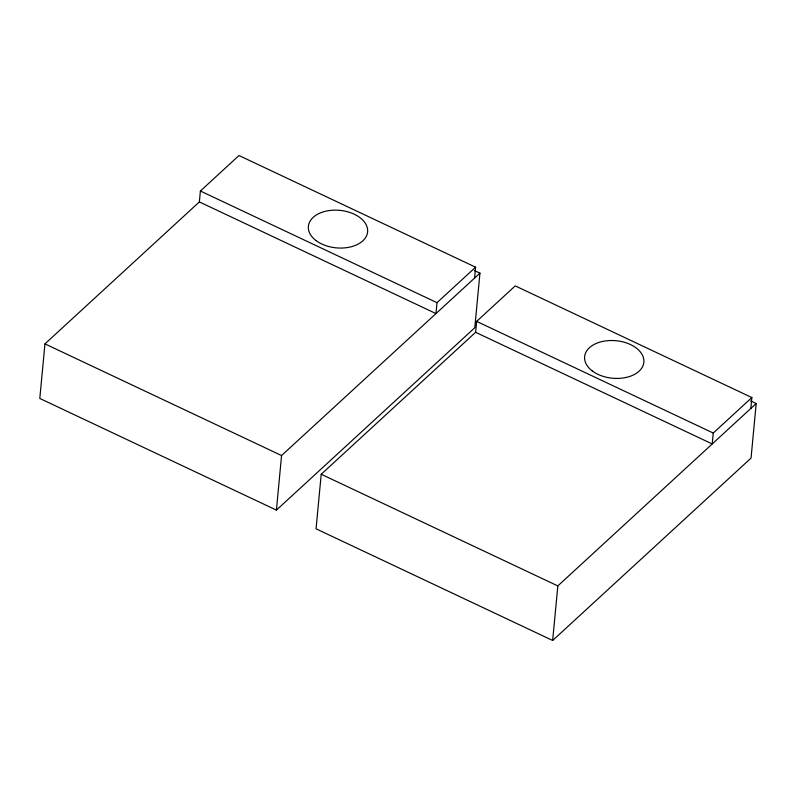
<?xml version="1.0" encoding="UTF-8"?>
<svg xmlns="http://www.w3.org/2000/svg" width="796" height="796" viewBox="0 0 796 796"><rect width="100%" height="100%" fill="white"/><g stroke="black" fill="none" stroke-linecap="round" stroke-linejoin="round"><path stroke-width="1.19" d="M474.565 278.103L475.6 267.187L238.989 155.528L200.393 191.01L199.358 201.925L44.954 343.882L39.8 398.448L276.411 510.107L474.784 327.723L479.948 273.157L474.336 270.511M276.411 510.107L281.565 455.541L479.948 273.157M750.827 408.467L751.852 397.552L515.241 285.893L476.645 321.385L475.61 332.3L321.216 474.257L316.052 528.813L552.663 640.472L751.046 458.088L756.2 403.522L750.588 400.885M475.6 267.187L437.004 302.679L435.969 313.584L199.358 201.925M552.663 640.472L557.827 585.916L756.2 403.522M751.852 397.552L713.256 433.044L712.221 443.959L475.61 332.3M200.393 191.01L437.004 302.679M476.645 321.385L713.256 433.044M44.954 343.882L281.565 455.541M321.216 474.257L557.827 585.916M315.903 240.462A29.741 18.835 5.4 0 0 366.19 236.571A29.741 18.835 5.4 0 0 331.892 210.273A29.741 18.835 5.4 0 0 315.903 240.462M592.164 370.837A29.741 18.835 5.4 0 0 642.442 366.936A29.741 18.835 5.4 0 0 608.144 340.638A29.741 18.835 5.4 0 0 592.164 370.837"/></g></svg>
